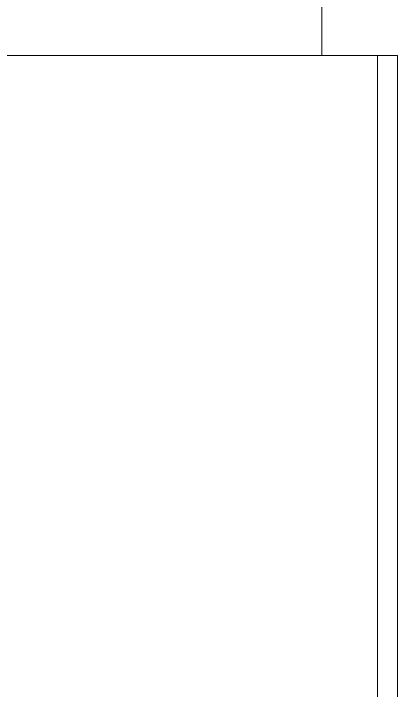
# Model space of a CAD drawing. Header units: millimetres. Extents: x 2179 to 48742, y 3478 to 161002.
# Drawn here: x 23041.54 to 23056.8, y 147857.54 to 147884.44 of the extents above; entities that cross this region are included whole.
import ezdxf

# ---------------------------------------------------------------- set-up
doc = ezdxf.new("R2010")
doc.units = ezdxf.units.MM
doc.layers.add('0-1', color=7, linetype='Continuous', lineweight=9)
doc.layers.add('2966-1_navrh dispozice stroju-HK_02_dwg-1', color=7, linetype='Continuous', lineweight=9, true_color=0x919191)

# ---------------------------------------------------------------- blocks, each defined once
blk = doc.blocks.new('2966-1_navrh dispozice stroju-HK_02_dwg_SE2259-903769-1NP _ stroje')
at = {"layer": '0-1'}
blk.add_line((-9838.502, -1015.346), (-9861.416, -1015.346), dxfattribs=at)
blk = doc.blocks.new('2966-1_navrh dispozice stroju-HK_02_dwg_SE2258-903770-1NP _ stroje')
blk.add_blockref('2966-1_navrh dispozice stroju-HK_02_dwg_SE2259-903769-1NP _ stroje', (0, 0))
blk = doc.blocks.new('2966-1_navrh dispozice stroju-HK_02_dwg_SE2252-903776-1NP _ stroje')
at = {"layer": '0-1'}
blk.add_line((-9838.502, -1012.346), (-9795.002, -1012.346), dxfattribs=at)
blk = doc.blocks.new('2966-1_navrh dispozice stroju-HK_02_dwg_SE2251-903777-1NP _ stroje')
at = {"layer": '0-1'}
blk.add_line((-9838.502, -1013.146), (-9838.502, -1012.346), dxfattribs=at)
blk.add_blockref('2966-1_navrh dispozice stroju-HK_02_dwg_SE2252-903776-1NP _ stroje', (0, 0))
blk = doc.blocks.new('2966-1_navrh dispozice stroju-HK_02_dwg_SE2241-903787-1NP _ stroje')
at = {"layer": '0-1', "flags": 128}
blk.add_lwpolyline([(-9838.502, -1029.746), (-9838.502, -1013.146), (-9738.502, -1013.146), (-9738.502, -1029.746)], dxfattribs=at)
blk = doc.blocks.new('2966-1_navrh dispozice stroju-HK_02_dwg-876232-1NP _ stroje')
at = {"rotation": 328.989640494807}
for name in ['2966-1_navrh dispozice stroju-HK_02_dwg_SE2258-903770-1NP _ stroje', '2966-1_navrh dispozice stroju-HK_02_dwg_SE2251-903777-1NP _ stroje', '2966-1_navrh dispozice stroju-HK_02_dwg_SE2241-903787-1NP _ stroje']:
    blk.add_blockref(name, (-62300.539, 46431.802), dxfattribs=at)

msp = doc.modelspace()

# ---------------------------------------------------------------- block references
at = {"layer": '2966-1_navrh dispozice stroju-HK_02_dwg-1', "rotation": 301.0103595051887}
msp.add_blockref('2966-1_navrh dispozice stroju-HK_02_dwg-876232-1NP _ stroje', (16370.456, 60726.753), dxfattribs=at)

doc.saveas('drawing.dxf')
